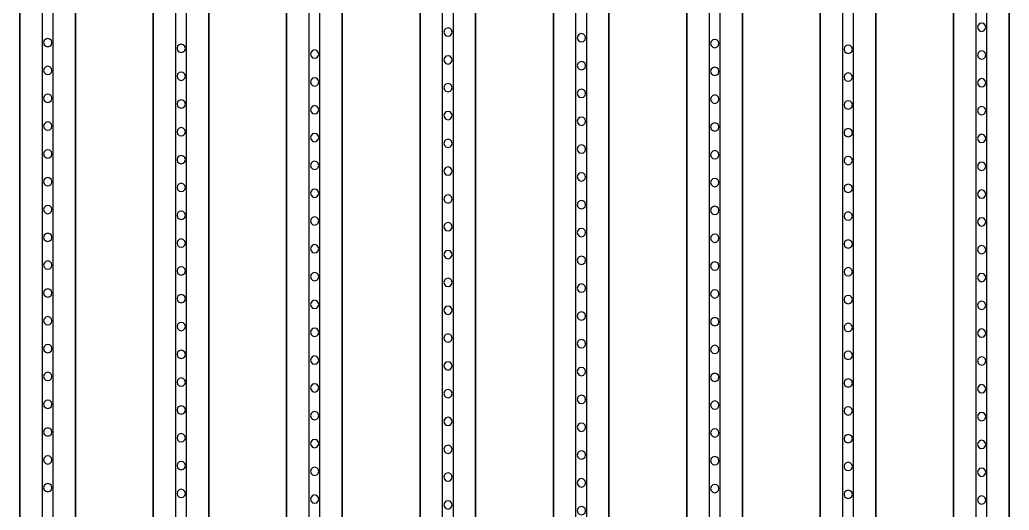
# Model space of a CAD drawing. Header units: metres. Extents: x -1550 to 1550, y -904 to 26100.
# Drawn here: x 204 to 382, y 6367.6 to 6455.8 of the extents above; entities that cross this region are included whole.
import ezdxf

# ---------------------------------------------------------------- set-up
doc = ezdxf.new("R2010")
doc.units = ezdxf.units.M
for name, color, linetype in [('Metal', 4, 'CONTINUOUS'), ('pattern_ionp', 7, 'CONTINUOUS'), ('Polyimide', 3, 'CONTINUOUS'), ('Polyimide_Negative', 5, 'CONTINUOUS')]:
    doc.layers.add(name, color=color, linetype=linetype)

msp = doc.modelspace()

# ---------------------------------------------------------------- linework, layer by layer
at = {"layer": 'Metal'}
for points in [[(210, 2040.25), (210, 11993.5), (208, 11993.5), (208, 11993.5), (208, 2040.25)], [(234, 2294.21), (234, 11993.5), (232, 11993.5), (232, 11993.5), (232, 2294.21)], [(258, 2548.18), (258, 11993.5), (256, 11993.5), (256, 11993.5), (256, 2548.18)], [(282, 2802.15), (282, 11993.5), (280, 11993.5), (280, 11993.5), (280, 2802.15)], [(306, 3056.12), (306, 11993.5), (304, 11993.5), (304, 11993.5), (304, 3056.12)], [(330, 3310.09), (330, 11993.5), (328, 11993.5), (328, 11993.5), (328, 3310.09)], [(354, 3564.06), (354, 11993.5), (352, 11993.5), (352, 11993.5), (352, 3564.06)], [(378, 3818.02), (378, 11993.5), (376, 11993.5), (376, 11993.5), (376, 3818.02)]]:
    msp.add_lwpolyline(points, dxfattribs=at)
at = {"layer": 'pattern_ionp'}
for points in [[(281.79, 6453.59), (281.69, 6453.97), (281.41, 6454.24), (281.04, 6454.34), (280.66, 6454.24), (280.39, 6453.97), (280.29, 6453.59), (280.39, 6453.22), (280.66, 6452.94), (281.04, 6452.84), (281.41, 6452.94), (281.69, 6453.22), (281.79, 6453.59)], [(377.79, 6454.47), (377.69, 6454.84), (377.41, 6455.12), (377.04, 6455.22), (376.66, 6455.12), (376.39, 6454.84), (376.29, 6454.47), (376.39, 6454.09), (376.66, 6453.82), (377.04, 6453.72), (377.41, 6453.82), (377.69, 6454.09), (377.79, 6454.47)], [(305.79, 6452.56), (305.69, 6452.94), (305.41, 6453.21), (305.04, 6453.31), (304.66, 6453.21), (304.39, 6452.94), (304.29, 6452.56), (304.39, 6452.19), (304.66, 6451.91), (305.04, 6451.81), (305.41, 6451.91), (305.69, 6452.19), (305.79, 6452.56)], [(209.79, 6451.69), (209.69, 6452.06), (209.41, 6452.34), (209.04, 6452.44), (208.66, 6452.34), (208.39, 6452.06), (208.29, 6451.69), (208.39, 6451.31), (208.66, 6451.04), (209.04, 6450.94), (209.41, 6451.04), (209.69, 6451.31), (209.79, 6451.69)], [(233.79, 6450.66), (233.69, 6451.03), (233.41, 6451.31), (233.04, 6451.41), (232.66, 6451.31), (232.39, 6451.03), (232.29, 6450.66), (232.39, 6450.28), (232.66, 6450.01), (233.04, 6449.91), (233.41, 6450.01), (233.69, 6450.28), (233.79, 6450.66)], [(329.79, 6451.53), (329.69, 6451.91), (329.41, 6452.18), (329.04, 6452.28), (328.66, 6452.18), (328.39, 6451.91), (328.29, 6451.53), (328.39, 6451.16), (328.66, 6450.88), (329.04, 6450.78), (329.41, 6450.88), (329.69, 6451.16), (329.79, 6451.53)], [(353.79, 6450.5), (353.69, 6450.87), (353.41, 6451.15), (353.04, 6451.25), (352.66, 6451.15), (352.39, 6450.87), (352.29, 6450.5), (352.39, 6450.12), (352.66, 6449.85), (353.04, 6449.75), (353.41, 6449.85), (353.69, 6450.12), (353.79, 6450.5)], [(257.79, 6449.63), (257.69, 6450), (257.41, 6450.28), (257.04, 6450.38), (256.66, 6450.28), (256.39, 6450), (256.29, 6449.63), (256.39, 6449.25), (256.66, 6448.98), (257.04, 6448.88), (257.41, 6448.98), (257.69, 6449.25), (257.79, 6449.63)], [(281.79, 6448.59), (281.69, 6448.97), (281.41, 6449.24), (281.04, 6449.34), (280.66, 6449.24), (280.39, 6448.97), (280.29, 6448.59), (280.39, 6448.22), (280.66, 6447.94), (281.04, 6447.84), (281.41, 6447.94), (281.69, 6448.22), (281.79, 6448.59)], [(377.79, 6449.47), (377.69, 6449.84), (377.41, 6450.12), (377.04, 6450.22), (376.66, 6450.12), (376.39, 6449.84), (376.29, 6449.47), (376.39, 6449.09), (376.66, 6448.82), (377.04, 6448.72), (377.41, 6448.82), (377.69, 6449.09), (377.79, 6449.47)], [(209.79, 6446.69), (209.69, 6447.06), (209.41, 6447.34), (209.04, 6447.44), (208.66, 6447.34), (208.39, 6447.06), (208.29, 6446.69), (208.39, 6446.31), (208.66, 6446.04), (209.04, 6445.94), (209.41, 6446.04), (209.69, 6446.31), (209.79, 6446.69)], [(305.79, 6447.56), (305.69, 6447.94), (305.41, 6448.21), (305.04, 6448.31), (304.66, 6448.21), (304.39, 6447.94), (304.29, 6447.56), (304.39, 6447.19), (304.66, 6446.91), (305.04, 6446.81), (305.41, 6446.91), (305.69, 6447.19), (305.79, 6447.56)], [(329.79, 6446.53), (329.69, 6446.91), (329.41, 6447.18), (329.04, 6447.28), (328.66, 6447.18), (328.39, 6446.91), (328.29, 6446.53), (328.39, 6446.16), (328.66, 6445.88), (329.04, 6445.78), (329.41, 6445.88), (329.69, 6446.16), (329.79, 6446.53)], [(233.79, 6445.66), (233.69, 6446.03), (233.41, 6446.31), (233.04, 6446.41), (232.66, 6446.31), (232.39, 6446.03), (232.29, 6445.66), (232.39, 6445.28), (232.66, 6445.01), (233.04, 6444.91), (233.41, 6445.01), (233.69, 6445.28), (233.79, 6445.66)], [(353.79, 6445.5), (353.69, 6445.87), (353.41, 6446.15), (353.04, 6446.25), (352.66, 6446.15), (352.39, 6445.87), (352.29, 6445.5), (352.39, 6445.12), (352.66, 6444.85), (353.04, 6444.75), (353.41, 6444.85), (353.69, 6445.12), (353.79, 6445.5)], [(257.79, 6444.63), (257.69, 6445), (257.41, 6445.28), (257.04, 6445.38), (256.66, 6445.28), (256.39, 6445), (256.29, 6444.63), (256.39, 6444.25), (256.66, 6443.98), (257.04, 6443.88), (257.41, 6443.98), (257.69, 6444.25), (257.79, 6444.63)], [(281.79, 6443.59), (281.69, 6443.97), (281.41, 6444.24), (281.04, 6444.34), (280.66, 6444.24), (280.39, 6443.97), (280.29, 6443.59), (280.39, 6443.22), (280.66, 6442.94), (281.04, 6442.84), (281.41, 6442.94), (281.69, 6443.22), (281.79, 6443.59)], [(377.79, 6444.47), (377.69, 6444.84), (377.41, 6445.12), (377.04, 6445.22), (376.66, 6445.12), (376.39, 6444.84), (376.29, 6444.47), (376.39, 6444.09), (376.66, 6443.82), (377.04, 6443.72), (377.41, 6443.82), (377.69, 6444.09), (377.79, 6444.47)], [(209.79, 6441.69), (209.69, 6442.06), (209.41, 6442.34), (209.04, 6442.44), (208.66, 6442.34), (208.39, 6442.06), (208.29, 6441.69), (208.39, 6441.31), (208.66, 6441.04), (209.04, 6440.94), (209.41, 6441.04), (209.69, 6441.31), (209.79, 6441.69)], [(305.79, 6442.56), (305.69, 6442.94), (305.41, 6443.21), (305.04, 6443.31), (304.66, 6443.21), (304.39, 6442.94), (304.29, 6442.56), (304.39, 6442.19), (304.66, 6441.91), (305.04, 6441.81), (305.41, 6441.91), (305.69, 6442.19), (305.79, 6442.56)], [(329.79, 6441.53), (329.69, 6441.91), (329.41, 6442.18), (329.04, 6442.28), (328.66, 6442.18), (328.39, 6441.91), (328.29, 6441.53), (328.39, 6441.16), (328.66, 6440.88), (329.04, 6440.78), (329.41, 6440.88), (329.69, 6441.16), (329.79, 6441.53)], [(233.79, 6440.66), (233.69, 6441.03), (233.41, 6441.31), (233.04, 6441.41), (232.66, 6441.31), (232.39, 6441.03), (232.29, 6440.66), (232.39, 6440.28), (232.66, 6440.01), (233.04, 6439.91), (233.41, 6440.01), (233.69, 6440.28), (233.79, 6440.66)], [(257.79, 6439.63), (257.69, 6440), (257.41, 6440.28), (257.04, 6440.38), (256.66, 6440.28), (256.39, 6440), (256.29, 6439.63), (256.39, 6439.25), (256.66, 6438.98), (257.04, 6438.88), (257.41, 6438.98), (257.69, 6439.25), (257.79, 6439.63)], [(353.79, 6440.5), (353.69, 6440.87), (353.41, 6441.15), (353.04, 6441.25), (352.66, 6441.15), (352.39, 6440.87), (352.29, 6440.5), (352.39, 6440.12), (352.66, 6439.85), (353.04, 6439.75), (353.41, 6439.85), (353.69, 6440.12), (353.79, 6440.5)], [(377.79, 6439.47), (377.69, 6439.84), (377.41, 6440.12), (377.04, 6440.22), (376.66, 6440.12), (376.39, 6439.84), (376.29, 6439.47), (376.39, 6439.09), (376.66, 6438.82), (377.04, 6438.72), (377.41, 6438.82), (377.69, 6439.09), (377.79, 6439.47)], [(281.79, 6438.59), (281.69, 6438.97), (281.41, 6439.24), (281.04, 6439.34), (280.66, 6439.24), (280.39, 6438.97), (280.29, 6438.59), (280.39, 6438.22), (280.66, 6437.94), (281.04, 6437.84), (281.41, 6437.94), (281.69, 6438.22), (281.79, 6438.59)], [(305.79, 6437.56), (305.69, 6437.94), (305.41, 6438.21), (305.04, 6438.31), (304.66, 6438.21), (304.39, 6437.94), (304.29, 6437.56), (304.39, 6437.19), (304.66, 6436.91), (305.04, 6436.81), (305.41, 6436.91), (305.69, 6437.19), (305.79, 6437.56)], [(209.79, 6436.69), (209.69, 6437.06), (209.41, 6437.34), (209.04, 6437.44), (208.66, 6437.34), (208.39, 6437.06), (208.29, 6436.69), (208.39, 6436.31), (208.66, 6436.04), (209.04, 6435.94), (209.41, 6436.04), (209.69, 6436.31), (209.79, 6436.69)], [(329.79, 6436.53), (329.69, 6436.91), (329.41, 6437.18), (329.04, 6437.28), (328.66, 6437.18), (328.39, 6436.91), (328.29, 6436.53), (328.39, 6436.16), (328.66, 6435.88), (329.04, 6435.78), (329.41, 6435.88), (329.69, 6436.16), (329.79, 6436.53)], [(233.79, 6435.66), (233.69, 6436.03), (233.41, 6436.31), (233.04, 6436.41), (232.66, 6436.31), (232.39, 6436.03), (232.29, 6435.66), (232.39, 6435.28), (232.66, 6435.01), (233.04, 6434.91), (233.41, 6435.01), (233.69, 6435.28), (233.79, 6435.66)], [(257.79, 6434.63), (257.69, 6435), (257.41, 6435.28), (257.04, 6435.38), (256.66, 6435.28), (256.39, 6435), (256.29, 6434.63), (256.39, 6434.25), (256.66, 6433.98), (257.04, 6433.88), (257.41, 6433.98), (257.69, 6434.25), (257.79, 6434.63)], [(353.79, 6435.5), (353.69, 6435.87), (353.41, 6436.15), (353.04, 6436.25), (352.66, 6436.15), (352.39, 6435.87), (352.29, 6435.5), (352.39, 6435.12), (352.66, 6434.85), (353.04, 6434.75), (353.41, 6434.85), (353.69, 6435.12), (353.79, 6435.5)], [(377.79, 6434.47), (377.69, 6434.84), (377.41, 6435.12), (377.04, 6435.22), (376.66, 6435.12), (376.39, 6434.84), (376.29, 6434.47), (376.39, 6434.09), (376.66, 6433.82), (377.04, 6433.72), (377.41, 6433.82), (377.69, 6434.09), (377.79, 6434.47)], [(281.79, 6433.59), (281.69, 6433.97), (281.41, 6434.24), (281.04, 6434.34), (280.66, 6434.24), (280.39, 6433.97), (280.29, 6433.59), (280.39, 6433.22), (280.66, 6432.94), (281.04, 6432.84), (281.41, 6432.94), (281.69, 6433.22), (281.79, 6433.59)], [(305.79, 6432.56), (305.69, 6432.94), (305.41, 6433.21), (305.04, 6433.31), (304.66, 6433.21), (304.39, 6432.94), (304.29, 6432.56), (304.39, 6432.19), (304.66, 6431.91), (305.04, 6431.81), (305.41, 6431.91), (305.69, 6432.19), (305.79, 6432.56)], [(209.79, 6431.69), (209.69, 6432.06), (209.41, 6432.34), (209.04, 6432.44), (208.66, 6432.34), (208.39, 6432.06), (208.29, 6431.69), (208.39, 6431.31), (208.66, 6431.04), (209.04, 6430.94), (209.41, 6431.04), (209.69, 6431.31), (209.79, 6431.69)], [(233.79, 6430.66), (233.69, 6431.03), (233.41, 6431.31), (233.04, 6431.41), (232.66, 6431.31), (232.39, 6431.03), (232.29, 6430.66), (232.39, 6430.28), (232.66, 6430.01), (233.04, 6429.91), (233.41, 6430.01), (233.69, 6430.28), (233.79, 6430.66)], [(329.79, 6431.53), (329.69, 6431.91), (329.41, 6432.18), (329.04, 6432.28), (328.66, 6432.18), (328.39, 6431.91), (328.29, 6431.53), (328.39, 6431.16), (328.66, 6430.88), (329.04, 6430.78), (329.41, 6430.88), (329.69, 6431.16), (329.79, 6431.53)], [(353.79, 6430.5), (353.69, 6430.87), (353.41, 6431.15), (353.04, 6431.25), (352.66, 6431.15), (352.39, 6430.87), (352.29, 6430.5), (352.39, 6430.12), (352.66, 6429.85), (353.04, 6429.75), (353.41, 6429.85), (353.69, 6430.12), (353.79, 6430.5)], [(257.79, 6429.63), (257.69, 6430), (257.41, 6430.28), (257.04, 6430.38), (256.66, 6430.28), (256.39, 6430), (256.29, 6429.63), (256.39, 6429.25), (256.66, 6428.98), (257.04, 6428.88), (257.41, 6428.98), (257.69, 6429.25), (257.79, 6429.63)], [(377.79, 6429.47), (377.69, 6429.84), (377.41, 6430.12), (377.04, 6430.22), (376.66, 6430.12), (376.39, 6429.84), (376.29, 6429.47), (376.39, 6429.09), (376.66, 6428.82), (377.04, 6428.72), (377.41, 6428.82), (377.69, 6429.09), (377.79, 6429.47)], [(281.79, 6428.59), (281.69, 6428.97), (281.41, 6429.24), (281.04, 6429.34), (280.66, 6429.24), (280.39, 6428.97), (280.29, 6428.59), (280.39, 6428.22), (280.66, 6427.94), (281.04, 6427.84), (281.41, 6427.94), (281.69, 6428.22), (281.79, 6428.59)], [(305.79, 6427.56), (305.69, 6427.94), (305.41, 6428.21), (305.04, 6428.31), (304.66, 6428.21), (304.39, 6427.94), (304.29, 6427.56), (304.39, 6427.19), (304.66, 6426.91), (305.04, 6426.81), (305.41, 6426.91), (305.69, 6427.19), (305.79, 6427.56)], [(209.79, 6426.69), (209.69, 6427.06), (209.41, 6427.34), (209.04, 6427.44), (208.66, 6427.34), (208.39, 6427.06), (208.29, 6426.69), (208.39, 6426.31), (208.66, 6426.04), (209.04, 6425.94), (209.41, 6426.04), (209.69, 6426.31), (209.79, 6426.69)], [(233.79, 6425.66), (233.69, 6426.03), (233.41, 6426.31), (233.04, 6426.41), (232.66, 6426.31), (232.39, 6426.03), (232.29, 6425.66), (232.39, 6425.28), (232.66, 6425.01), (233.04, 6424.91), (233.41, 6425.01), (233.69, 6425.28), (233.79, 6425.66)], [(329.79, 6426.53), (329.69, 6426.91), (329.41, 6427.18), (329.04, 6427.28), (328.66, 6427.18), (328.39, 6426.91), (328.29, 6426.53), (328.39, 6426.16), (328.66, 6425.88), (329.04, 6425.78), (329.41, 6425.88), (329.69, 6426.16), (329.79, 6426.53)], [(353.79, 6425.5), (353.69, 6425.87), (353.41, 6426.15), (353.04, 6426.25), (352.66, 6426.15), (352.39, 6425.87), (352.29, 6425.5), (352.39, 6425.12), (352.66, 6424.85), (353.04, 6424.75), (353.41, 6424.85), (353.69, 6425.12), (353.79, 6425.5)], [(257.79, 6424.63), (257.69, 6425), (257.41, 6425.28), (257.04, 6425.38), (256.66, 6425.28), (256.39, 6425), (256.29, 6424.63), (256.39, 6424.25), (256.66, 6423.98), (257.04, 6423.88), (257.41, 6423.98), (257.69, 6424.25), (257.79, 6424.63)], [(281.79, 6423.59), (281.69, 6423.97), (281.41, 6424.24), (281.04, 6424.34), (280.66, 6424.24), (280.39, 6423.97), (280.29, 6423.59), (280.39, 6423.22), (280.66, 6422.94), (281.04, 6422.84), (281.41, 6422.94), (281.69, 6423.22), (281.79, 6423.59)], [(377.79, 6424.47), (377.69, 6424.84), (377.41, 6425.12), (377.04, 6425.22), (376.66, 6425.12), (376.39, 6424.84), (376.29, 6424.47), (376.39, 6424.09), (376.66, 6423.82), (377.04, 6423.72), (377.41, 6423.82), (377.69, 6424.09), (377.79, 6424.47)], [(209.79, 6421.69), (209.69, 6422.06), (209.41, 6422.34), (209.04, 6422.44), (208.66, 6422.34), (208.39, 6422.06), (208.29, 6421.69), (208.39, 6421.31), (208.66, 6421.04), (209.04, 6420.94), (209.41, 6421.04), (209.69, 6421.31), (209.79, 6421.69)], [(305.79, 6422.56), (305.69, 6422.94), (305.41, 6423.21), (305.04, 6423.31), (304.66, 6423.21), (304.39, 6422.94), (304.29, 6422.56), (304.39, 6422.19), (304.66, 6421.91), (305.04, 6421.81), (305.41, 6421.91), (305.69, 6422.19), (305.79, 6422.56)], [(329.79, 6421.53), (329.69, 6421.91), (329.41, 6422.18), (329.04, 6422.28), (328.66, 6422.18), (328.39, 6421.91), (328.29, 6421.53), (328.39, 6421.16), (328.66, 6420.88), (329.04, 6420.78), (329.41, 6420.88), (329.69, 6421.16), (329.79, 6421.53)], [(233.79, 6420.66), (233.69, 6421.03), (233.41, 6421.31), (233.04, 6421.41), (232.66, 6421.31), (232.39, 6421.03), (232.29, 6420.66), (232.39, 6420.28), (232.66, 6420.01), (233.04, 6419.91), (233.41, 6420.01), (233.69, 6420.28), (233.79, 6420.66)], [(353.79, 6420.5), (353.69, 6420.87), (353.41, 6421.15), (353.04, 6421.25), (352.66, 6421.15), (352.39, 6420.87), (352.29, 6420.5), (352.39, 6420.12), (352.66, 6419.85), (353.04, 6419.75), (353.41, 6419.85), (353.69, 6420.12), (353.79, 6420.5)], [(257.79, 6419.63), (257.69, 6420), (257.41, 6420.28), (257.04, 6420.38), (256.66, 6420.28), (256.39, 6420), (256.29, 6419.63), (256.39, 6419.25), (256.66, 6418.98), (257.04, 6418.88), (257.41, 6418.98), (257.69, 6419.25), (257.79, 6419.63)], [(281.79, 6418.59), (281.69, 6418.97), (281.41, 6419.24), (281.04, 6419.34), (280.66, 6419.24), (280.39, 6418.97), (280.29, 6418.59), (280.39, 6418.22), (280.66, 6417.94), (281.04, 6417.84), (281.41, 6417.94), (281.69, 6418.22), (281.79, 6418.59)], [(377.79, 6419.47), (377.69, 6419.84), (377.41, 6420.12), (377.04, 6420.22), (376.66, 6420.12), (376.39, 6419.84), (376.29, 6419.47), (376.39, 6419.09), (376.66, 6418.82), (377.04, 6418.72), (377.41, 6418.82), (377.69, 6419.09), (377.79, 6419.47)], [(209.79, 6416.69), (209.69, 6417.06), (209.41, 6417.34), (209.04, 6417.44), (208.66, 6417.34), (208.39, 6417.06), (208.29, 6416.69), (208.39, 6416.31), (208.66, 6416.04), (209.04, 6415.94), (209.41, 6416.04), (209.69, 6416.31), (209.79, 6416.69)], [(305.79, 6417.56), (305.69, 6417.94), (305.41, 6418.21), (305.04, 6418.31), (304.66, 6418.21), (304.39, 6417.94), (304.29, 6417.56), (304.39, 6417.19), (304.66, 6416.91), (305.04, 6416.81), (305.41, 6416.91), (305.69, 6417.19), (305.79, 6417.56)], [(329.79, 6416.53), (329.69, 6416.91), (329.41, 6417.18), (329.04, 6417.28), (328.66, 6417.18), (328.39, 6416.91), (328.29, 6416.53), (328.39, 6416.16), (328.66, 6415.88), (329.04, 6415.78), (329.41, 6415.88), (329.69, 6416.16), (329.79, 6416.53)], [(233.79, 6415.66), (233.69, 6416.03), (233.41, 6416.31), (233.04, 6416.41), (232.66, 6416.31), (232.39, 6416.03), (232.29, 6415.66), (232.39, 6415.28), (232.66, 6415.01), (233.04, 6414.91), (233.41, 6415.01), (233.69, 6415.28), (233.79, 6415.66)], [(257.79, 6414.63), (257.69, 6415), (257.41, 6415.28), (257.04, 6415.38), (256.66, 6415.28), (256.39, 6415), (256.29, 6414.63), (256.39, 6414.25), (256.66, 6413.98), (257.04, 6413.88), (257.41, 6413.98), (257.69, 6414.25), (257.79, 6414.63)], [(353.79, 6415.5), (353.69, 6415.87), (353.41, 6416.15), (353.04, 6416.25), (352.66, 6416.15), (352.39, 6415.87), (352.29, 6415.5), (352.39, 6415.12), (352.66, 6414.85), (353.04, 6414.75), (353.41, 6414.85), (353.69, 6415.12), (353.79, 6415.5)], [(377.79, 6414.47), (377.69, 6414.84), (377.41, 6415.12), (377.04, 6415.22), (376.66, 6415.12), (376.39, 6414.84), (376.29, 6414.47), (376.39, 6414.09), (376.66, 6413.82), (377.04, 6413.72), (377.41, 6413.82), (377.69, 6414.09), (377.79, 6414.47)], [(281.79, 6413.59), (281.69, 6413.97), (281.41, 6414.24), (281.04, 6414.34), (280.66, 6414.24), (280.39, 6413.97), (280.29, 6413.59), (280.39, 6413.22), (280.66, 6412.94), (281.04, 6412.84), (281.41, 6412.94), (281.69, 6413.22), (281.79, 6413.59)], [(209.79, 6411.69), (209.69, 6412.06), (209.41, 6412.34), (209.04, 6412.44), (208.66, 6412.34), (208.39, 6412.06), (208.29, 6411.69), (208.39, 6411.31), (208.66, 6411.04), (209.04, 6410.94), (209.41, 6411.04), (209.69, 6411.31), (209.79, 6411.69)], [(305.79, 6412.56), (305.69, 6412.94), (305.41, 6413.21), (305.04, 6413.31), (304.66, 6413.21), (304.39, 6412.94), (304.29, 6412.56), (304.39, 6412.19), (304.66, 6411.91), (305.04, 6411.81), (305.41, 6411.91), (305.69, 6412.19), (305.79, 6412.56)], [(329.79, 6411.53), (329.69, 6411.91), (329.41, 6412.18), (329.04, 6412.28), (328.66, 6412.18), (328.39, 6411.91), (328.29, 6411.53), (328.39, 6411.16), (328.66, 6410.88), (329.04, 6410.78), (329.41, 6410.88), (329.69, 6411.16), (329.79, 6411.53)], [(233.79, 6410.66), (233.69, 6411.03), (233.41, 6411.31), (233.04, 6411.41), (232.66, 6411.31), (232.39, 6411.03), (232.29, 6410.66), (232.39, 6410.28), (232.66, 6410.01), (233.04, 6409.91), (233.41, 6410.01), (233.69, 6410.28), (233.79, 6410.66)], [(257.79, 6409.63), (257.69, 6410), (257.41, 6410.28), (257.04, 6410.38), (256.66, 6410.28), (256.39, 6410), (256.29, 6409.63), (256.39, 6409.25), (256.66, 6408.98), (257.04, 6408.88), (257.41, 6408.98), (257.69, 6409.25), (257.79, 6409.63)], [(353.79, 6410.5), (353.69, 6410.87), (353.41, 6411.15), (353.04, 6411.25), (352.66, 6411.15), (352.39, 6410.87), (352.29, 6410.5), (352.39, 6410.12), (352.66, 6409.85), (353.04, 6409.75), (353.41, 6409.85), (353.69, 6410.12), (353.79, 6410.5)], [(377.79, 6409.47), (377.69, 6409.84), (377.41, 6410.12), (377.04, 6410.22), (376.66, 6410.12), (376.39, 6409.84), (376.29, 6409.47), (376.39, 6409.09), (376.66, 6408.82), (377.04, 6408.72), (377.41, 6408.82), (377.69, 6409.09), (377.79, 6409.47)], [(281.79, 6408.59), (281.69, 6408.97), (281.41, 6409.24), (281.04, 6409.34), (280.66, 6409.24), (280.39, 6408.97), (280.29, 6408.59), (280.39, 6408.22), (280.66, 6407.94), (281.04, 6407.84), (281.41, 6407.94), (281.69, 6408.22), (281.79, 6408.59)], [(305.79, 6407.56), (305.69, 6407.94), (305.41, 6408.21), (305.04, 6408.31), (304.66, 6408.21), (304.39, 6407.94), (304.29, 6407.56), (304.39, 6407.19), (304.66, 6406.91), (305.04, 6406.81), (305.41, 6406.91), (305.69, 6407.19), (305.79, 6407.56)], [(209.79, 6406.69), (209.69, 6407.06), (209.41, 6407.34), (209.04, 6407.44), (208.66, 6407.34), (208.39, 6407.06), (208.29, 6406.69), (208.39, 6406.31), (208.66, 6406.04), (209.04, 6405.94), (209.41, 6406.04), (209.69, 6406.31), (209.79, 6406.69)], [(233.79, 6405.66), (233.69, 6406.03), (233.41, 6406.31), (233.04, 6406.41), (232.66, 6406.31), (232.39, 6406.03), (232.29, 6405.66), (232.39, 6405.28), (232.66, 6405.01), (233.04, 6404.91), (233.41, 6405.01), (233.69, 6405.28), (233.79, 6405.66)], [(329.79, 6406.53), (329.69, 6406.91), (329.41, 6407.18), (329.04, 6407.28), (328.66, 6407.18), (328.39, 6406.91), (328.29, 6406.53), (328.39, 6406.16), (328.66, 6405.88), (329.04, 6405.78), (329.41, 6405.88), (329.69, 6406.16), (329.79, 6406.53)], [(353.79, 6405.5), (353.69, 6405.87), (353.41, 6406.15), (353.04, 6406.25), (352.66, 6406.15), (352.39, 6405.87), (352.29, 6405.5), (352.39, 6405.12), (352.66, 6404.85), (353.04, 6404.75), (353.41, 6404.85), (353.69, 6405.12), (353.79, 6405.5)], [(257.79, 6404.63), (257.69, 6405), (257.41, 6405.28), (257.04, 6405.38), (256.66, 6405.28), (256.39, 6405), (256.29, 6404.63), (256.39, 6404.25), (256.66, 6403.98), (257.04, 6403.88), (257.41, 6403.98), (257.69, 6404.25), (257.79, 6404.63)], [(377.79, 6404.47), (377.69, 6404.84), (377.41, 6405.12), (377.04, 6405.22), (376.66, 6405.12), (376.39, 6404.84), (376.29, 6404.47), (376.39, 6404.09), (376.66, 6403.82), (377.04, 6403.72), (377.41, 6403.82), (377.69, 6404.09), (377.79, 6404.47)], [(281.79, 6403.59), (281.69, 6403.97), (281.41, 6404.24), (281.04, 6404.34), (280.66, 6404.24), (280.39, 6403.97), (280.29, 6403.59), (280.39, 6403.22), (280.66, 6402.94), (281.04, 6402.84), (281.41, 6402.94), (281.69, 6403.22), (281.79, 6403.59)], [(305.79, 6402.56), (305.69, 6402.94), (305.41, 6403.21), (305.04, 6403.31), (304.66, 6403.21), (304.39, 6402.94), (304.29, 6402.56), (304.39, 6402.19), (304.66, 6401.91), (305.04, 6401.81), (305.41, 6401.91), (305.69, 6402.19), (305.79, 6402.56)], [(209.79, 6401.69), (209.69, 6402.06), (209.41, 6402.34), (209.04, 6402.44), (208.66, 6402.34), (208.39, 6402.06), (208.29, 6401.69), (208.39, 6401.31), (208.66, 6401.04), (209.04, 6400.94), (209.41, 6401.04), (209.69, 6401.31), (209.79, 6401.69)], [(233.79, 6400.66), (233.69, 6401.03), (233.41, 6401.31), (233.04, 6401.41), (232.66, 6401.31), (232.39, 6401.03), (232.29, 6400.66), (232.39, 6400.28), (232.66, 6400.01), (233.04, 6399.91), (233.41, 6400.01), (233.69, 6400.28), (233.79, 6400.66)], [(329.79, 6401.53), (329.69, 6401.91), (329.41, 6402.18), (329.04, 6402.28), (328.66, 6402.18), (328.39, 6401.91), (328.29, 6401.53), (328.39, 6401.16), (328.66, 6400.88), (329.04, 6400.78), (329.41, 6400.88), (329.69, 6401.16), (329.79, 6401.53)], [(353.79, 6400.5), (353.69, 6400.87), (353.41, 6401.15), (353.04, 6401.25), (352.66, 6401.15), (352.39, 6400.87), (352.29, 6400.5), (352.39, 6400.12), (352.66, 6399.85), (353.04, 6399.75), (353.41, 6399.85), (353.69, 6400.12), (353.79, 6400.5)], [(257.79, 6399.63), (257.69, 6400), (257.41, 6400.28), (257.04, 6400.38), (256.66, 6400.28), (256.39, 6400), (256.29, 6399.63), (256.39, 6399.25), (256.66, 6398.98), (257.04, 6398.88), (257.41, 6398.98), (257.69, 6399.25), (257.79, 6399.63)], [(281.79, 6398.59), (281.69, 6398.97), (281.41, 6399.24), (281.04, 6399.34), (280.66, 6399.24), (280.39, 6398.97), (280.29, 6398.59), (280.39, 6398.22), (280.66, 6397.94), (281.04, 6397.84), (281.41, 6397.94), (281.69, 6398.22), (281.79, 6398.59)], [(377.79, 6399.47), (377.69, 6399.84), (377.41, 6400.12), (377.04, 6400.22), (376.66, 6400.12), (376.39, 6399.84), (376.29, 6399.47), (376.39, 6399.09), (376.66, 6398.82), (377.04, 6398.72), (377.41, 6398.82), (377.69, 6399.09), (377.79, 6399.47)], [(209.79, 6396.69), (209.69, 6397.06), (209.41, 6397.34), (209.04, 6397.44), (208.66, 6397.34), (208.39, 6397.06), (208.29, 6396.69), (208.39, 6396.31), (208.66, 6396.04), (209.04, 6395.94), (209.41, 6396.04), (209.69, 6396.31), (209.79, 6396.69)], [(305.79, 6397.56), (305.69, 6397.94), (305.41, 6398.21), (305.04, 6398.31), (304.66, 6398.21), (304.39, 6397.94), (304.29, 6397.56), (304.39, 6397.19), (304.66, 6396.91), (305.04, 6396.81), (305.41, 6396.91), (305.69, 6397.19), (305.79, 6397.56)], [(233.79, 6395.66), (233.69, 6396.03), (233.41, 6396.31), (233.04, 6396.41), (232.66, 6396.31), (232.39, 6396.03), (232.29, 6395.66), (232.39, 6395.28), (232.66, 6395.01), (233.04, 6394.91), (233.41, 6395.01), (233.69, 6395.28), (233.79, 6395.66)], [(329.79, 6396.53), (329.69, 6396.91), (329.41, 6397.18), (329.04, 6397.28), (328.66, 6397.18), (328.39, 6396.91), (328.29, 6396.53), (328.39, 6396.16), (328.66, 6395.88), (329.04, 6395.78), (329.41, 6395.88), (329.69, 6396.16), (329.79, 6396.53)], [(353.79, 6395.5), (353.69, 6395.87), (353.41, 6396.15), (353.04, 6396.25), (352.66, 6396.15), (352.39, 6395.87), (352.29, 6395.5), (352.39, 6395.12), (352.66, 6394.85), (353.04, 6394.75), (353.41, 6394.85), (353.69, 6395.12), (353.79, 6395.5)], [(257.79, 6394.63), (257.69, 6395), (257.41, 6395.28), (257.04, 6395.38), (256.66, 6395.28), (256.39, 6395), (256.29, 6394.63), (256.39, 6394.25), (256.66, 6393.98), (257.04, 6393.88), (257.41, 6393.98), (257.69, 6394.25), (257.79, 6394.63)], [(281.79, 6393.59), (281.69, 6393.97), (281.41, 6394.24), (281.04, 6394.34), (280.66, 6394.24), (280.39, 6393.97), (280.29, 6393.59), (280.39, 6393.22), (280.66, 6392.94), (281.04, 6392.84), (281.41, 6392.94), (281.69, 6393.22), (281.79, 6393.59)], [(377.79, 6394.47), (377.69, 6394.84), (377.41, 6395.12), (377.04, 6395.22), (376.66, 6395.12), (376.39, 6394.84), (376.29, 6394.47), (376.39, 6394.09), (376.66, 6393.82), (377.04, 6393.72), (377.41, 6393.82), (377.69, 6394.09), (377.79, 6394.47)], [(209.79, 6391.69), (209.69, 6392.06), (209.41, 6392.34), (209.04, 6392.44), (208.66, 6392.34), (208.39, 6392.06), (208.29, 6391.69), (208.39, 6391.31), (208.66, 6391.04), (209.04, 6390.94), (209.41, 6391.04), (209.69, 6391.31), (209.79, 6391.69)], [(305.79, 6392.56), (305.69, 6392.94), (305.41, 6393.21), (305.04, 6393.31), (304.66, 6393.21), (304.39, 6392.94), (304.29, 6392.56), (304.39, 6392.19), (304.66, 6391.91), (305.04, 6391.81), (305.41, 6391.91), (305.69, 6392.19), (305.79, 6392.56)], [(329.79, 6391.53), (329.69, 6391.91), (329.41, 6392.18), (329.04, 6392.28), (328.66, 6392.18), (328.39, 6391.91), (328.29, 6391.53), (328.39, 6391.16), (328.66, 6390.88), (329.04, 6390.78), (329.41, 6390.88), (329.69, 6391.16), (329.79, 6391.53)], [(233.79, 6390.66), (233.69, 6391.03), (233.41, 6391.31), (233.04, 6391.41), (232.66, 6391.31), (232.39, 6391.03), (232.29, 6390.66), (232.39, 6390.28), (232.66, 6390.01), (233.04, 6389.91), (233.41, 6390.01), (233.69, 6390.28), (233.79, 6390.66)], [(257.79, 6389.63), (257.69, 6390), (257.41, 6390.28), (257.04, 6390.38), (256.66, 6390.28), (256.39, 6390), (256.29, 6389.63), (256.39, 6389.25), (256.66, 6388.98), (257.04, 6388.88), (257.41, 6388.98), (257.69, 6389.25), (257.79, 6389.63)], [(353.79, 6390.5), (353.69, 6390.87), (353.41, 6391.15), (353.04, 6391.25), (352.66, 6391.15), (352.39, 6390.87), (352.29, 6390.5), (352.39, 6390.12), (352.66, 6389.85), (353.04, 6389.75), (353.41, 6389.85), (353.69, 6390.12), (353.79, 6390.5)], [(377.79, 6389.47), (377.69, 6389.84), (377.41, 6390.12), (377.04, 6390.22), (376.66, 6390.12), (376.39, 6389.84), (376.29, 6389.47), (376.39, 6389.09), (376.66, 6388.82), (377.04, 6388.72), (377.41, 6388.82), (377.69, 6389.09), (377.79, 6389.47)], [(281.79, 6388.59), (281.69, 6388.97), (281.41, 6389.24), (281.04, 6389.34), (280.66, 6389.24), (280.39, 6388.97), (280.29, 6388.59), (280.39, 6388.22), (280.66, 6387.94), (281.04, 6387.84), (281.41, 6387.94), (281.69, 6388.22), (281.79, 6388.59)], [(209.79, 6386.69), (209.69, 6387.06), (209.41, 6387.34), (209.04, 6387.44), (208.66, 6387.34), (208.39, 6387.06), (208.29, 6386.69), (208.39, 6386.31), (208.66, 6386.04), (209.04, 6385.94), (209.41, 6386.04), (209.69, 6386.31), (209.79, 6386.69)], [(305.79, 6387.56), (305.69, 6387.94), (305.41, 6388.21), (305.04, 6388.31), (304.66, 6388.21), (304.39, 6387.94), (304.29, 6387.56), (304.39, 6387.19), (304.66, 6386.91), (305.04, 6386.81), (305.41, 6386.91), (305.69, 6387.19), (305.79, 6387.56)], [(329.79, 6386.53), (329.69, 6386.91), (329.41, 6387.18), (329.04, 6387.28), (328.66, 6387.18), (328.39, 6386.91), (328.29, 6386.53), (328.39, 6386.16), (328.66, 6385.88), (329.04, 6385.78), (329.41, 6385.88), (329.69, 6386.16), (329.79, 6386.53)], [(233.79, 6385.66), (233.69, 6386.03), (233.41, 6386.31), (233.04, 6386.41), (232.66, 6386.31), (232.39, 6386.03), (232.29, 6385.66), (232.39, 6385.28), (232.66, 6385.01), (233.04, 6384.91), (233.41, 6385.01), (233.69, 6385.28), (233.79, 6385.66)], [(257.79, 6384.63), (257.69, 6385), (257.41, 6385.28), (257.04, 6385.38), (256.66, 6385.28), (256.39, 6385), (256.29, 6384.63), (256.39, 6384.25), (256.66, 6383.98), (257.04, 6383.88), (257.41, 6383.98), (257.69, 6384.25), (257.79, 6384.63)], [(353.79, 6385.5), (353.69, 6385.87), (353.41, 6386.15), (353.04, 6386.25), (352.66, 6386.15), (352.39, 6385.87), (352.29, 6385.5), (352.39, 6385.12), (352.66, 6384.85), (353.04, 6384.75), (353.41, 6384.85), (353.69, 6385.12), (353.79, 6385.5)], [(377.79, 6384.47), (377.69, 6384.84), (377.41, 6385.12), (377.04, 6385.22), (376.66, 6385.12), (376.39, 6384.84), (376.29, 6384.47), (376.39, 6384.09), (376.66, 6383.82), (377.04, 6383.72), (377.41, 6383.82), (377.69, 6384.09), (377.79, 6384.47)], [(281.79, 6383.59), (281.69, 6383.97), (281.41, 6384.24), (281.04, 6384.34), (280.66, 6384.24), (280.39, 6383.97), (280.29, 6383.59), (280.39, 6383.22), (280.66, 6382.94), (281.04, 6382.84), (281.41, 6382.94), (281.69, 6383.22), (281.79, 6383.59)], [(305.79, 6382.56), (305.69, 6382.94), (305.41, 6383.21), (305.04, 6383.31), (304.66, 6383.21), (304.39, 6382.94), (304.29, 6382.56), (304.39, 6382.19), (304.66, 6381.91), (305.04, 6381.81), (305.41, 6381.91), (305.69, 6382.19), (305.79, 6382.56)], [(209.79, 6381.69), (209.69, 6382.06), (209.41, 6382.34), (209.04, 6382.44), (208.66, 6382.34), (208.39, 6382.06), (208.29, 6381.69), (208.39, 6381.31), (208.66, 6381.04), (209.04, 6380.94), (209.41, 6381.04), (209.69, 6381.31), (209.79, 6381.69)], [(233.79, 6380.66), (233.69, 6381.03), (233.41, 6381.31), (233.04, 6381.41), (232.66, 6381.31), (232.39, 6381.03), (232.29, 6380.66), (232.39, 6380.28), (232.66, 6380.01), (233.04, 6379.91), (233.41, 6380.01), (233.69, 6380.28), (233.79, 6380.66)], [(329.79, 6381.53), (329.69, 6381.91), (329.41, 6382.18), (329.04, 6382.28), (328.66, 6382.18), (328.39, 6381.91), (328.29, 6381.53), (328.39, 6381.16), (328.66, 6380.88), (329.04, 6380.78), (329.41, 6380.88), (329.69, 6381.16), (329.79, 6381.53)], [(257.79, 6379.63), (257.69, 6380), (257.41, 6380.28), (257.04, 6380.38), (256.66, 6380.28), (256.39, 6380), (256.29, 6379.63), (256.39, 6379.25), (256.66, 6378.98), (257.04, 6378.88), (257.41, 6378.98), (257.69, 6379.25), (257.79, 6379.63)], [(353.79, 6380.5), (353.69, 6380.87), (353.41, 6381.15), (353.04, 6381.25), (352.66, 6381.15), (352.39, 6380.87), (352.29, 6380.5), (352.39, 6380.12), (352.66, 6379.85), (353.04, 6379.75), (353.41, 6379.85), (353.69, 6380.12), (353.79, 6380.5)], [(377.79, 6379.47), (377.69, 6379.84), (377.41, 6380.12), (377.04, 6380.22), (376.66, 6380.12), (376.39, 6379.84), (376.29, 6379.47), (376.39, 6379.09), (376.66, 6378.82), (377.04, 6378.72), (377.41, 6378.82), (377.69, 6379.09), (377.79, 6379.47)], [(281.79, 6378.59), (281.69, 6378.97), (281.41, 6379.24), (281.04, 6379.34), (280.66, 6379.24), (280.39, 6378.97), (280.29, 6378.59), (280.39, 6378.22), (280.66, 6377.94), (281.04, 6377.84), (281.41, 6377.94), (281.69, 6378.22), (281.79, 6378.59)], [(305.79, 6377.56), (305.69, 6377.94), (305.41, 6378.21), (305.04, 6378.31), (304.66, 6378.21), (304.39, 6377.94), (304.29, 6377.56), (304.39, 6377.19), (304.66, 6376.91), (305.04, 6376.81), (305.41, 6376.91), (305.69, 6377.19), (305.79, 6377.56)], [(209.79, 6376.69), (209.69, 6377.06), (209.41, 6377.34), (209.04, 6377.44), (208.66, 6377.34), (208.39, 6377.06), (208.29, 6376.69), (208.39, 6376.31), (208.66, 6376.04), (209.04, 6375.94), (209.41, 6376.04), (209.69, 6376.31), (209.79, 6376.69)], [(233.79, 6375.66), (233.69, 6376.03), (233.41, 6376.31), (233.04, 6376.41), (232.66, 6376.31), (232.39, 6376.03), (232.29, 6375.66), (232.39, 6375.28), (232.66, 6375.01), (233.04, 6374.91), (233.41, 6375.01), (233.69, 6375.28), (233.79, 6375.66)], [(329.79, 6376.53), (329.69, 6376.91), (329.41, 6377.18), (329.04, 6377.28), (328.66, 6377.18), (328.39, 6376.91), (328.29, 6376.53), (328.39, 6376.16), (328.66, 6375.88), (329.04, 6375.78), (329.41, 6375.88), (329.69, 6376.16), (329.79, 6376.53)], [(353.79, 6375.5), (353.69, 6375.87), (353.41, 6376.15), (353.04, 6376.25), (352.66, 6376.15), (352.39, 6375.87), (352.29, 6375.5), (352.39, 6375.12), (352.66, 6374.85), (353.04, 6374.75), (353.41, 6374.85), (353.69, 6375.12), (353.79, 6375.5)], [(257.79, 6374.63), (257.69, 6375), (257.41, 6375.28), (257.04, 6375.38), (256.66, 6375.28), (256.39, 6375), (256.29, 6374.63), (256.39, 6374.25), (256.66, 6373.98), (257.04, 6373.88), (257.41, 6373.98), (257.69, 6374.25), (257.79, 6374.63)], [(281.79, 6373.59), (281.69, 6373.97), (281.41, 6374.24), (281.04, 6374.34), (280.66, 6374.24), (280.39, 6373.97), (280.29, 6373.59), (280.39, 6373.22), (280.66, 6372.94), (281.04, 6372.84), (281.41, 6372.94), (281.69, 6373.22), (281.79, 6373.59)], [(377.79, 6374.47), (377.69, 6374.84), (377.41, 6375.12), (377.04, 6375.22), (376.66, 6375.12), (376.39, 6374.84), (376.29, 6374.47), (376.39, 6374.09), (376.66, 6373.82), (377.04, 6373.72), (377.41, 6373.82), (377.69, 6374.09), (377.79, 6374.47)], [(209.79, 6371.69), (209.69, 6372.06), (209.41, 6372.34), (209.04, 6372.44), (208.66, 6372.34), (208.39, 6372.06), (208.29, 6371.69), (208.39, 6371.31), (208.66, 6371.04), (209.04, 6370.94), (209.41, 6371.04), (209.69, 6371.31), (209.79, 6371.69)], [(305.79, 6372.56), (305.69, 6372.94), (305.41, 6373.21), (305.04, 6373.31), (304.66, 6373.21), (304.39, 6372.94), (304.29, 6372.56), (304.39, 6372.19), (304.66, 6371.91), (305.04, 6371.81), (305.41, 6371.91), (305.69, 6372.19), (305.79, 6372.56)], [(233.79, 6370.66), (233.69, 6371.03), (233.41, 6371.31), (233.04, 6371.41), (232.66, 6371.31), (232.39, 6371.03), (232.29, 6370.66), (232.39, 6370.28), (232.66, 6370.01), (233.04, 6369.91), (233.41, 6370.01), (233.69, 6370.28), (233.79, 6370.66)], [(329.79, 6371.53), (329.69, 6371.91), (329.41, 6372.18), (329.04, 6372.28), (328.66, 6372.18), (328.39, 6371.91), (328.29, 6371.53), (328.39, 6371.16), (328.66, 6370.88), (329.04, 6370.78), (329.41, 6370.88), (329.69, 6371.16), (329.79, 6371.53)], [(353.79, 6370.5), (353.69, 6370.87), (353.41, 6371.15), (353.04, 6371.25), (352.66, 6371.15), (352.39, 6370.87), (352.29, 6370.5), (352.39, 6370.12), (352.66, 6369.85), (353.04, 6369.75), (353.41, 6369.85), (353.69, 6370.12), (353.79, 6370.5)], [(257.79, 6369.63), (257.69, 6370), (257.41, 6370.28), (257.04, 6370.38), (256.66, 6370.28), (256.39, 6370), (256.29, 6369.63), (256.39, 6369.25), (256.66, 6368.98), (257.04, 6368.88), (257.41, 6368.98), (257.69, 6369.25), (257.79, 6369.63)], [(281.79, 6368.59), (281.69, 6368.97), (281.41, 6369.24), (281.04, 6369.34), (280.66, 6369.24), (280.39, 6368.97), (280.29, 6368.59), (280.39, 6368.22), (280.66, 6367.94), (281.04, 6367.84), (281.41, 6367.94), (281.69, 6368.22), (281.79, 6368.59)], [(377.79, 6369.47), (377.69, 6369.84), (377.41, 6370.12), (377.04, 6370.22), (376.66, 6370.12), (376.39, 6369.84), (376.29, 6369.47), (376.39, 6369.09), (376.66, 6368.82), (377.04, 6368.72), (377.41, 6368.82), (377.69, 6369.09), (377.79, 6369.47)], [(305.79, 6367.56), (305.69, 6367.94), (305.41, 6368.21), (305.04, 6368.31), (304.66, 6368.21), (304.39, 6367.94), (304.29, 6367.56), (304.39, 6367.19), (304.66, 6366.91), (305.04, 6366.81), (305.41, 6366.91), (305.69, 6367.19), (305.79, 6367.56)]]:
    msp.add_lwpolyline(points, close=True, dxfattribs=at)
at = {"layer": 'Polyimide'}
for points in [[(204, 2044.25), (204, 11978.5)], [(214, 11978.5), (214, 2044.25)], [(228, 2298.21), (228, 11978.5)], [(238, 11978.5), (238, 2298.21)], [(252, 2552.18), (252, 11978.5)], [(262, 11978.5), (262, 2552.18)], [(276, 2806.15), (276, 11978.5)], [(286, 11978.5), (286, 2806.15)], [(300, 3060.12), (300, 11978.5)], [(310, 11978.5), (310, 3060.12)], [(324, 3314.09), (324, 11978.5)], [(334, 11978.5), (334, 3314.09)], [(348, 3568.06), (348, 11978.5)], [(358, 11978.5), (358, 3568.06)], [(372, 3822.02), (372, 11978.5)], [(382, 11978.5), (382, 3822.02)]]:
    msp.add_lwpolyline(points, dxfattribs=at)
at = {"layer": 'Polyimide_Negative'}
for points in [[(204, 11978.5), (204, 2044.25)], [(214, 2044.25), (214, 11978.5)], [(228, 11978.5), (228, 2298.21)], [(238, 2298.21), (238, 11978.5)], [(252, 11978.5), (252, 2552.18)], [(262, 2552.18), (262, 11978.5)], [(276, 11978.5), (276, 2806.15)], [(286, 2806.15), (286, 11978.5)], [(300, 11978.5), (300, 3060.12)], [(310, 3060.12), (310, 11978.5)], [(324, 11978.5), (324, 3314.09)], [(334, 3314.09), (334, 11978.5)], [(348, 11978.5), (348, 3568.06)], [(358, 3568.06), (358, 11978.5)], [(372, 11978.5), (372, 3822.02)], [(382, 3822.02), (382, 11978.5)]]:
    msp.add_lwpolyline(points, dxfattribs=at)

doc.saveas('drawing.dxf')
